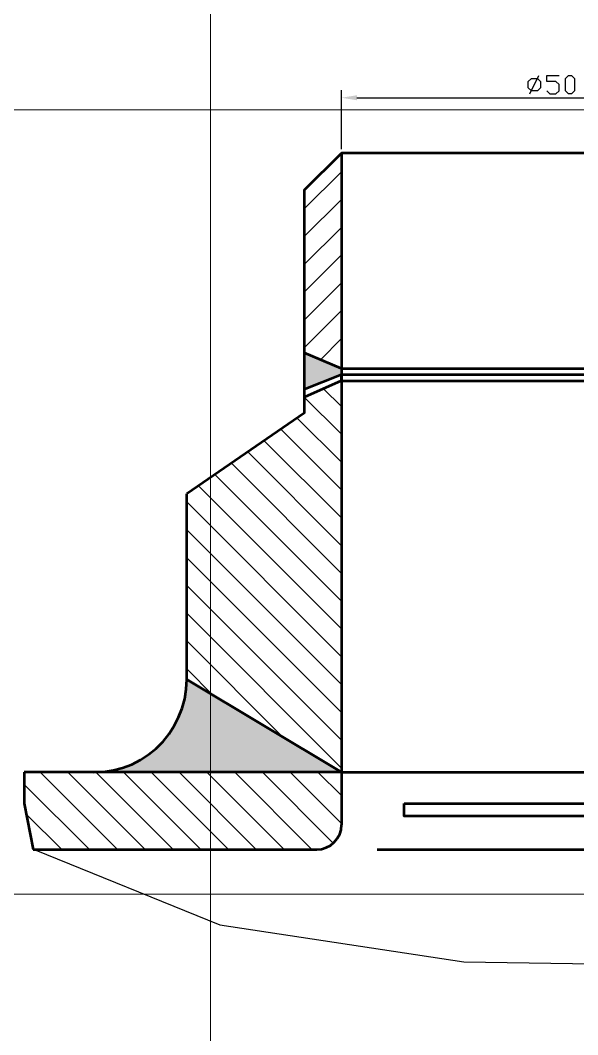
# Model space of a CAD drawing. Header units: millimetres. Extents: x 0 to 841, y 0 to 1189.
# Drawn here: x 391.6 to 476.2, y 929.9 to 1083.7 of the extents above; entities that cross this region are included whole.
import ezdxf

# ---------------------------------------------------------------- set-up
doc = ezdxf.new("R2010")
doc.units = ezdxf.units.MM
doc.layers.add('C00-00-00', color=7, linetype='Continuous')
doc.layers.add('CBF-BF-BF', color=7, linetype='Continuous', true_color=0xbfbfbf)

msp = doc.modelspace()

# ---------------------------------------------------------------- hatches: boundary and pattern name
at = {"layer": 'C00-00-00'}
h = msp.add_hatch(color=256, dxfattribs=at)
h.dxf.hatch_style = 2
h.paths.add_polyline_path([(442.722, 1072.329439), (442.722, 1071.567439), (440.351333, 1071.948439)])
h = msp.add_hatch(color=256, dxfattribs=at)
h.dxf.hatch_style = 2
h.paths.add_polyline_path([(434.721, 1033.298106), (440.351333, 1030.885106), (434.721, 1030.885106)])
h = msp.add_hatch(color=256, dxfattribs=at)
h.dxf.hatch_style = 2
h.paths.add_polyline_path([(434.721, 1030.885106), (440.351333, 1029.996106), (434.721, 1029.996106)])
h = msp.add_hatch(color=256, dxfattribs=at)
h.dxf.hatch_style = 2
h.paths.add_polyline_path([(434.721, 1030.885106), (440.351333, 1030.885106), (440.351333, 1029.996106)])
h = msp.add_hatch(color=256, dxfattribs=at)
h.dxf.hatch_style = 2
h.paths.add_polyline_path([(434.721, 1029.996106), (440.351333, 1029.996106), (434.721, 1027.710106)])
h = msp.add_hatch(color=256, dxfattribs=at)
h.dxf.hatch_style = 2
h.paths.add_polyline_path([(416.898667, 983.768106), (420.243, 981.778439), (416.771667, 981.778439)])
h = msp.add_hatch(color=256, dxfattribs=at)
h.dxf.hatch_style = 2
h.paths.add_polyline_path([(416.771667, 981.778439), (423.502667, 979.788772), (416.348333, 979.788772)])
h = msp.add_hatch(color=256, dxfattribs=at)
h.dxf.hatch_style = 2
h.paths.add_polyline_path([(416.771667, 981.778439), (420.243, 981.778439), (423.502667, 979.788772)])
h = msp.add_hatch(color=256, dxfattribs=at)
h.dxf.hatch_style = 2
h.paths.add_polyline_path([(416.348333, 979.788772), (426.635333, 977.926106), (415.628667, 977.926106)])
h = msp.add_hatch(color=256, dxfattribs=at)
h.dxf.hatch_style = 2
h.paths.add_polyline_path([(416.348333, 979.788772), (423.502667, 979.788772), (426.635333, 977.926106)])
h = msp.add_hatch(color=256, dxfattribs=at)
h.dxf.hatch_style = 2
h.paths.add_polyline_path([(415.628667, 977.926106), (429.598667, 976.148106), (414.655, 976.148106)])
h = msp.add_hatch(color=256, dxfattribs=at)
h.dxf.hatch_style = 2
h.paths.add_polyline_path([(415.628667, 977.926106), (426.635333, 977.926106), (429.598667, 976.148106)])
h = msp.add_hatch(color=256, dxfattribs=at)
h.dxf.hatch_style = 2
h.paths.add_polyline_path([(414.655, 976.148106), (432.265667, 974.539439), (413.469667, 974.539439)])
h = msp.add_hatch(color=256, dxfattribs=at)
h.dxf.hatch_style = 2
h.paths.add_polyline_path([(414.655, 976.148106), (429.598667, 976.148106), (432.265667, 974.539439)])
h = msp.add_hatch(color=256, dxfattribs=at)
h.dxf.hatch_style = 2
h.paths.add_polyline_path([(413.469667, 974.539439), (434.636333, 973.142439), (412.030333, 973.142439)])
h = msp.add_hatch(color=256, dxfattribs=at)
h.dxf.hatch_style = 2
h.paths.add_polyline_path([(413.469667, 974.539439), (432.265667, 974.539439), (434.636333, 973.142439)])
h = msp.add_hatch(color=256, dxfattribs=at)
h.dxf.hatch_style = 2
h.paths.add_polyline_path([(410.421667, 971.914772), (438.234667, 970.983439), (408.686, 970.983439)])
h = msp.add_hatch(color=256, dxfattribs=at)
h.dxf.hatch_style = 2
h.paths.add_polyline_path([(412.030333, 973.142439), (436.626, 971.914772), (410.421667, 971.914772)])
h = msp.add_hatch(color=256, dxfattribs=at)
h.dxf.hatch_style = 2
h.paths.add_polyline_path([(410.421667, 971.914772), (436.626, 971.914772), (438.234667, 970.983439)])
h = msp.add_hatch(color=256, dxfattribs=at)
h.dxf.hatch_style = 2
h.paths.add_polyline_path([(412.030333, 973.142439), (434.636333, 973.142439), (436.626, 971.914772)])
h = msp.add_hatch(color=256, dxfattribs=at)
h.dxf.hatch_style = 2
h.paths.add_polyline_path([(408.686, 970.983439), (439.42, 970.263772), (406.781, 970.263772)])
h = msp.add_hatch(color=256, dxfattribs=at)
h.dxf.hatch_style = 2
h.paths.add_polyline_path([(408.686, 970.983439), (438.234667, 970.983439), (439.42, 970.263772)])
h = msp.add_hatch(color=256, dxfattribs=at)
h.dxf.hatch_style = 2
h.paths.add_polyline_path([(404.833667, 969.840439), (440.351333, 969.713439), (402.801667, 969.713439)])
h = msp.add_hatch(color=256, dxfattribs=at)
h.dxf.hatch_style = 2
h.paths.add_polyline_path([(406.781, 970.263772), (440.139667, 969.840439), (404.833667, 969.840439)])
h = msp.add_hatch(color=256, dxfattribs=at)
h.dxf.hatch_style = 2
h.paths.add_polyline_path([(404.833667, 969.840439), (440.139667, 969.840439), (440.351333, 969.713439)])
h = msp.add_hatch(color=256, dxfattribs=at)
h.dxf.hatch_style = 2
h.paths.add_polyline_path([(406.781, 970.263772), (439.42, 970.263772), (440.139667, 969.840439)])

# ---------------------------------------------------------------- linework, layer by layer
at = {"layer": 'C00-00-00', "lineweight": 25}
for points in [[(469.180333, 1073.005361), (468.714667, 1073.471028), (468.714667, 1074.402361), (469.180333, 1074.868028), (470.111667, 1074.868028), (470.577333, 1074.402361), (470.577333, 1073.471028), (470.111667, 1073.005361)], [(474.810667, 1072.539694), (474.345, 1073.005361), (474.345, 1074.868028), (474.810667, 1075.333694), (475.276333, 1075.333694), (475.742, 1074.868028), (475.742, 1073.005361), (475.276333, 1072.539694)]]:
    msp.add_lwpolyline(points, close=True, dxfattribs=at)
for points in [[(468.926333, 1072.539694), (470.323333, 1075.333694)], [(471.508667, 1073.005361), (471.974333, 1072.539694), (472.905667, 1072.539694), (473.371333, 1073.005361), (473.371333, 1073.936694), (472.905667, 1074.402361), (471.508667, 1074.402361), (471.508667, 1075.333694), (473.371333, 1075.333694)], [(393.742333, 957.985694), (421.936333, 946.555694), (458.935667, 940.967694), (491.913333, 940.459694), (514.731, 942.999694), (537.591, 942.999694), (559.562, 957.985694)]]:
    msp.add_lwpolyline(points, dxfattribs=at)
at = {"layer": 'C00-00-00', "lineweight": 53}
for points in [[(515.450667, 1063.565028), (440.351333, 1063.565028), (440.351333, 961.711028)], [(434.721, 1057.934694), (434.721, 1024.110361), (416.898667, 1011.918361)], [(515.450667, 1029.952361), (440.309, 1029.952361), (440.309, 1029.021028), (515.366, 1029.021028)], [(402.801667, 969.712028), (404.283333, 969.754361), (405.765, 970.008361), (407.162, 970.389361), (408.559, 970.897361), (409.871333, 971.574694), (411.099, 972.379028), (412.242, 973.310361), (413.300333, 974.368694), (414.231667, 975.511694), (414.993667, 976.739361), (415.671, 978.051694), (416.221333, 979.406361), (416.602333, 980.845694), (416.814, 982.285028), (416.898667, 983.766694)], [(392.260667, 969.712028), (392.260667, 964.970694), (393.615333, 957.985694)], [(393.615333, 957.985694), (436.626, 957.985694), (437.345667, 958.028028), (438.065333, 958.282028), (438.700333, 958.620694), (439.250667, 959.086361), (439.716333, 959.636694), (440.097333, 960.314028), (440.309, 960.991361), (440.351333, 961.711028)], [(445.77, 957.985694), (510.582333, 957.985694)]]:
    msp.add_lwpolyline(points, dxfattribs=at)
msp.add_lwpolyline([(449.876333, 964.970694), (508.211667, 964.970694), (508.211667, 963.065694), (449.876333, 963.065694)], close=True, dxfattribs=at)
at = {"layer": 'C00-00-00', "lineweight": 25}
for points in [[(440.351333, 1064.157694), (440.351333, 1064.157694), (440.351333, 1073.090028), (440.351333, 1073.090028)], [(442.722, 1071.947028), (442.722, 1071.947028), (512.529667, 1071.947028), (512.529667, 1071.947028)], [(434.721, 1055.098361), (434.721, 1055.098361), (440.351333, 1060.728694), (440.351333, 1060.728694)], [(434.721, 1050.907361), (434.721, 1050.907361), (440.351333, 1056.537694), (440.351333, 1056.537694)], [(434.721, 1046.674028), (434.721, 1046.674028), (440.351333, 1052.304361), (440.351333, 1052.304361)], [(434.721, 1042.483028), (434.721, 1042.483028), (440.351333, 1048.113361), (440.351333, 1048.113361)], [(434.721, 1038.249694), (434.721, 1038.249694), (440.351333, 1043.880028), (440.351333, 1043.880028)], [(434.721, 1034.058694), (434.721, 1034.058694), (440.351333, 1039.689028), (440.351333, 1039.689028)], [(437.176333, 1032.238361), (437.176333, 1032.238361), (440.351333, 1035.455694), (440.351333, 1035.455694)], [(440.097333, 1031.010694), (440.097333, 1031.010694), (440.351333, 1031.264694), (440.351333, 1031.264694)], [(440.351333, 1025.126361), (440.351333, 1025.126361), (437.642, 1027.835694), (437.642, 1027.835694)], [(440.351333, 1020.935361), (440.351333, 1020.935361), (434.721, 1026.565694), (434.721, 1026.565694)], [(440.351333, 1016.702028), (440.351333, 1016.702028), (433.662667, 1023.390694), (433.662667, 1023.390694)], [(440.351333, 1012.511028), (440.351333, 1012.511028), (431.165, 1021.697361), (431.165, 1021.697361)], [(440.351333, 1008.277694), (440.351333, 1008.277694), (428.667333, 1019.961694), (428.667333, 1019.961694)], [(440.351333, 1004.044361), (440.351333, 1004.044361), (426.169667, 1018.268361), (426.169667, 1018.268361)], [(440.351333, 999.853361), (440.351333, 999.853361), (423.672, 1016.575028), (423.672, 1016.575028)], [(440.351333, 995.620028), (440.351333, 995.620028), (421.174333, 1014.839361), (421.174333, 1014.839361)], [(440.351333, 991.429028), (440.351333, 991.429028), (418.634333, 1013.146028), (418.634333, 1013.146028)], [(440.351333, 987.195694), (440.351333, 987.195694), (416.898667, 1010.690694), (416.898667, 1010.690694)], [(440.351333, 983.004694), (440.351333, 983.004694), (416.898667, 1006.457361), (416.898667, 1006.457361)], [(440.351333, 978.771361), (440.351333, 978.771361), (416.898667, 1002.224028), (416.898667, 1002.224028)], [(440.351333, 974.580361), (440.351333, 974.580361), (416.898667, 998.033028), (416.898667, 998.033028)], [(440.351333, 970.347028), (440.351333, 970.347028), (416.898667, 993.799694), (416.898667, 993.799694)], [(431.461333, 975.046028), (431.461333, 975.046028), (416.898667, 989.608694), (416.898667, 989.608694)], [(420.920333, 981.353694), (420.920333, 981.353694), (416.898667, 985.375361), (416.898667, 985.375361)], [(406.4, 957.985694), (406.4, 957.985694), (394.673667, 969.712028), (394.673667, 969.712028)], [(410.591, 957.985694), (410.591, 957.985694), (398.864667, 969.712028), (398.864667, 969.712028)], [(414.824333, 957.985694), (414.824333, 957.985694), (403.098, 969.712028), (403.098, 969.712028)], [(419.015333, 957.985694), (419.015333, 957.985694), (407.289, 969.712028), (407.289, 969.712028)], [(423.248667, 957.985694), (423.248667, 957.985694), (411.522333, 969.712028), (411.522333, 969.712028)], [(427.439667, 957.985694), (427.439667, 957.985694), (415.755667, 969.712028), (415.755667, 969.712028)], [(431.673, 957.985694), (431.673, 957.985694), (419.946667, 969.712028), (419.946667, 969.712028)], [(435.864, 957.985694), (435.864, 957.985694), (424.18, 969.712028), (424.18, 969.712028)], [(439.123667, 958.959361), (439.123667, 958.959361), (428.371, 969.712028), (428.371, 969.712028)], [(440.351333, 961.922694), (440.351333, 961.922694), (432.604333, 969.712028), (432.604333, 969.712028)], [(440.351333, 966.156028), (440.351333, 966.156028), (436.795333, 969.712028), (436.795333, 969.712028)], [(402.166667, 957.985694), (402.166667, 957.985694), (392.260667, 967.849361), (392.260667, 967.849361)], [(397.933333, 957.985694), (397.933333, 957.985694), (392.599333, 963.319694), (392.599333, 963.319694)], [(393.742333, 957.985694), (393.742333, 957.985694), (393.615333, 958.112694), (393.615333, 958.112694)]]:
    msp.add_open_spline(points, degree=3, dxfattribs=at)
at = {"layer": 'C00-00-00', "lineweight": 53}
for points in [[(434.721, 1057.934694), (434.721, 1057.934694), (440.351333, 1063.565028), (440.351333, 1063.565028)], [(440.309, 1030.883694), (440.309, 1030.883694), (434.721, 1033.296694), (434.721, 1033.296694)], [(440.309, 1030.883694), (440.309, 1030.883694), (515.450667, 1030.883694), (515.450667, 1030.883694)], [(440.309, 1029.952361), (440.309, 1029.952361), (434.721, 1027.708694), (434.721, 1027.708694)], [(440.309, 1029.021028), (440.309, 1029.021028), (434.763333, 1026.565694), (434.763333, 1026.565694)], [(416.898667, 983.766694), (416.898667, 983.766694), (416.898667, 1011.918361), (416.898667, 1011.918361)], [(416.898667, 983.766694), (416.898667, 983.766694), (440.351333, 969.712028), (440.351333, 969.712028)], [(402.801667, 969.712028), (402.801667, 969.712028), (392.260667, 969.712028), (392.260667, 969.712028)], [(416.898667, 969.712028), (416.898667, 969.712028), (402.801667, 969.712028), (402.801667, 969.712028)], [(440.351333, 969.712028), (440.351333, 969.712028), (416.898667, 969.712028), (416.898667, 969.712028)], [(440.351333, 969.712028), (440.351333, 969.712028), (477.901, 969.712028), (477.901, 969.712028)]]:
    msp.add_open_spline(points, degree=3, dxfattribs=at)
at = {"layer": 'CBF-BF-BF', "lineweight": 9}
for points in [[(420.500001, 0), (420.500001, 1189.000035)], [(841.000001, 1070.100031), (0, 1070.100031)], [(841.000001, 951.200028), (0, 951.200028)]]:
    msp.add_lwpolyline(points, dxfattribs=at)

doc.saveas('drawing.dxf')
